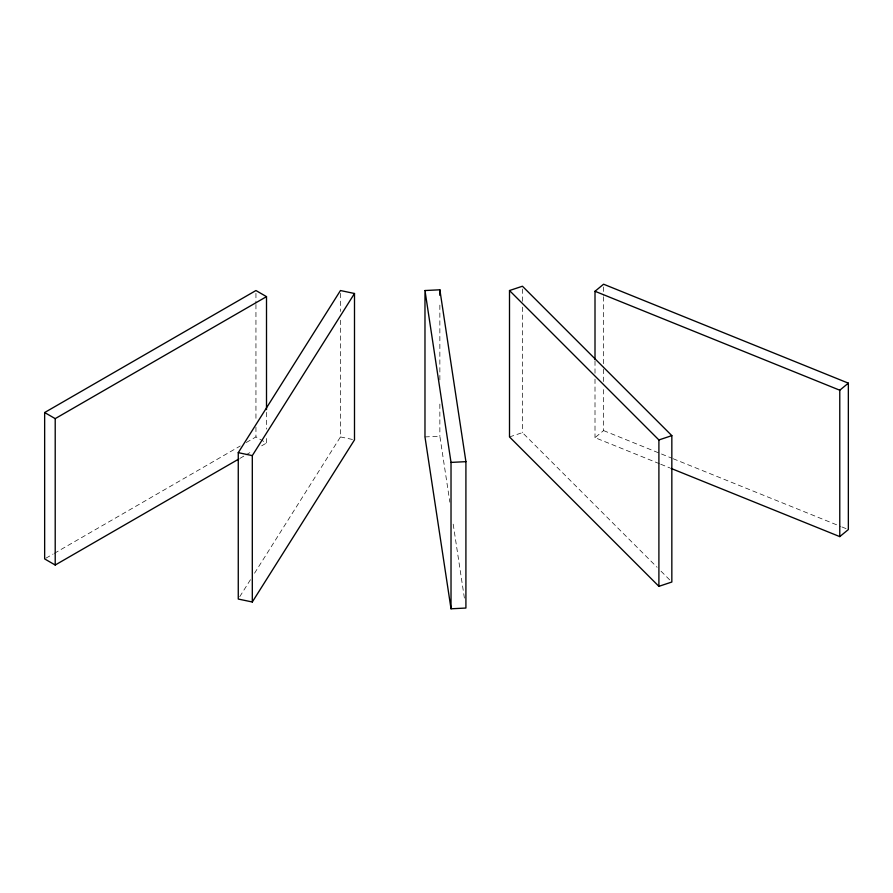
<?xml version="1.0" encoding="UTF-8"?>
<svg xmlns="http://www.w3.org/2000/svg" width="893" height="893" viewBox="0 0 893 893"><rect width="100%" height="100%" fill="white"/><g stroke="black" fill="none" stroke-linecap="round" stroke-linejoin="round"><path stroke-width="0.67" stroke-dasharray="4.46 3.35" d="M239.737 596.703L250.855 579.077M254.55 573.206L340.456 436.934L340.456 318.421M659.425 463.701L595.006 437.659L603.579 430.593L603.579 387.372M45.856 558.225L53.1 554.04M54.306 553.347L240.25 445.998M246.289 442.504L255.945 436.934L266.505 443.028L266.505 436.063M239.949 458.366L244.771 455.575M245.988 454.883L252.016 451.4M261.682 445.819L266.505 443.028M509.501 436.934L522.438 432.614L657.103 567.278M424.979 436.934L439.858 436.186L449.86 502.179M340.456 436.934L353.226 439.613M603.579 430.593L671.86 458.198M673.143 458.723L840.626 526.423M841.909 526.948L848.35 529.549M660.708 464.226L669.728 467.865M661.032 571.207L669.873 580.059M453.197 524.169L464.449 598.422M603.579 286.999L603.579 295.36M603.579 296.755L603.579 367.86M603.579 369.255L603.579 381.802M595.006 360.984L595.006 373.531M595.006 379.101L595.006 437.659M522.438 289.019L522.438 301.566M522.438 307.147L522.438 432.614M439.858 305.127L439.858 380.418M439.858 404.116L439.858 436.186M340.456 293.328L340.456 311.456M266.505 412.365L266.505 429.086M255.945 293.328L255.945 303.095M255.945 304.48L255.945 420.201M255.945 427.178L255.945 436.934"/><path stroke-width="1.34" d="M238.264 452.662L340.456 290.538L354.499 293.496L354.499 439.881L252.306 601.994L238.264 599.047L238.264 452.662L252.306 455.609L354.499 293.496M595.006 359.589L595.006 291.274L603.579 284.208L848.35 383.153L848.35 529.549L839.777 536.615L671.011 468.39M839.777 536.615L839.777 390.219L848.35 383.153M238.744 459.069L55.21 565.023L44.65 558.918L44.65 412.533L255.945 290.538L266.505 296.643L266.505 409.574M44.65 412.533L55.21 418.627L266.505 296.643M509.501 290.538L522.438 286.229L671.837 435.639L671.837 582.024L658.9 586.333L509.501 436.934L509.501 290.538L658.9 439.948L658.9 586.333M658.9 439.948L671.837 435.639M424.979 290.538L439.858 289.79L465.912 461.659L465.912 608.044L451.021 608.792L424.979 436.934L424.979 290.538L451.021 462.407L451.021 608.792M451.021 462.407L465.912 461.659M595.006 291.274L839.777 390.219M439.858 289.79L439.858 295.371M252.306 455.609L252.306 601.994M55.21 418.627L55.21 565.023"/></g></svg>
